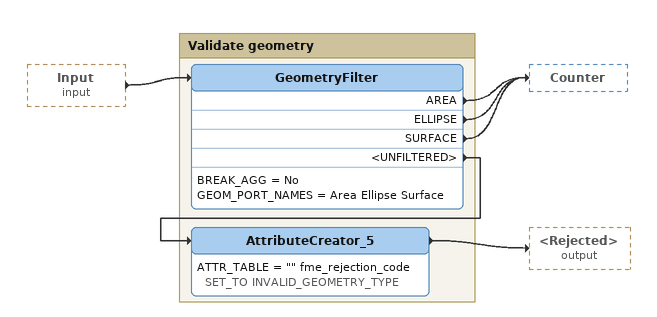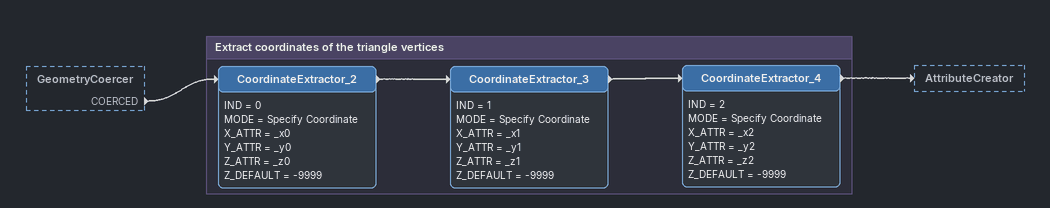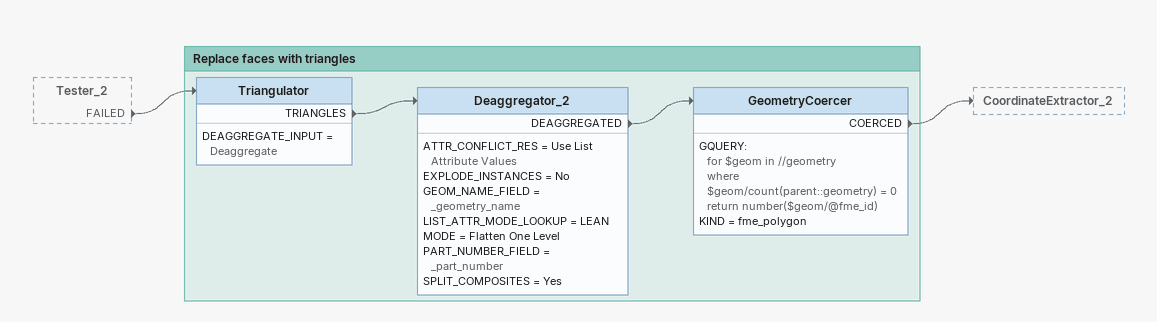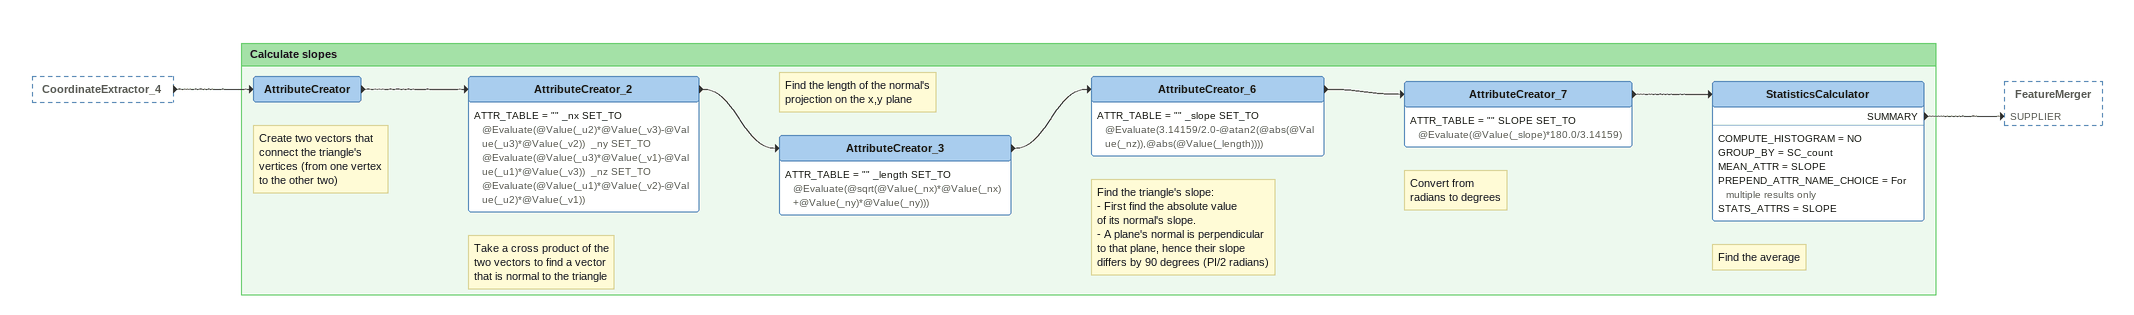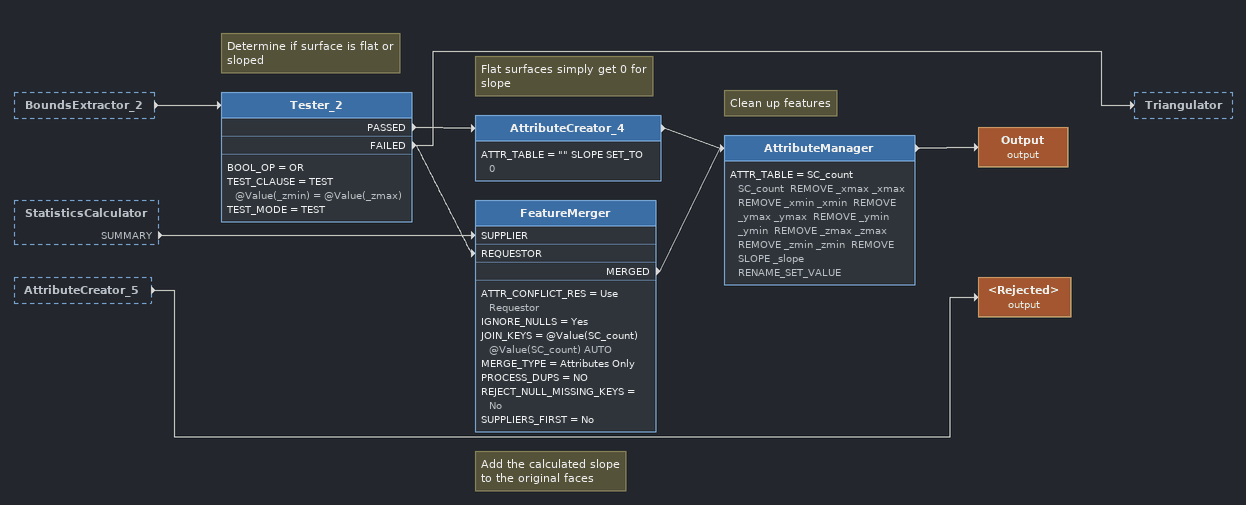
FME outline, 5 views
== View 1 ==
Input (input) [outside]
    -> GeometryFilter

Bookmark: Validate geometry
GeometryFilter
    BREAK_AGG = No
    GEOM_PORT_NAMES = Area Ellipse Surface
    AREA -> Counter
    ELLIPSE -> Counter
    SURFACE -> Counter
    <UNFILTERED> -> AttributeCreator_5
AttributeCreator_5
    ATTR_TABLE = "" fme_rejection_code SET_TO INVALID_GEOMETRY_TYPE
    -> <Rejected> (output)

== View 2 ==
GeometryCoercer [outside]
    COERCED -> CoordinateExtractor_2

Bookmark: Extract coordinates of the triangle vertices
CoordinateExtractor_2
    IND = 0
    MODE = Specify Coordinate
    X_ATTR = _x0
    Y_ATTR = _y0
    Z_ATTR = _z0
    Z_DEFAULT = -9999
    -> CoordinateExtractor_3
CoordinateExtractor_3
    IND = 1
    MODE = Specify Coordinate
    X_ATTR = _x1
    Y_ATTR = _y1
    Z_ATTR = _z1
    Z_DEFAULT = -9999
    -> CoordinateExtractor_4
CoordinateExtractor_4
    IND = 2
    MODE = Specify Coordinate
    X_ATTR = _x2
    Y_ATTR = _y2
    Z_ATTR = _z2
    Z_DEFAULT = -9999
    -> AttributeCreator

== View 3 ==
Tester_2 [outside]
    FAILED -> Triangulator

Bookmark: Replace faces with triangles
Triangulator
    DEAGGREGATE_INPUT = Deaggregate
    TRIANGLES -> Deaggregator_2
Deaggregator_2
    ATTR_CONFLICT_RES = Use List Attribute Values
    EXPLODE_INSTANCES = No
    GEOM_NAME_FIELD = _geometry_name
    LIST_ATTR_MODE_LOOKUP = LEAN
    MODE = Flatten One Level
    PART_NUMBER_FIELD = _part_number
    SPLIT_COMPOSITES = Yes
    DEAGGREGATED -> GeometryCoercer
GeometryCoercer
    GQUERY:
      for $geom in //geometry
      where $geom/count(parent::geometry) = 0
      return number($geom/@fme_id)
    KIND = fme_polygon
    COERCED -> CoordinateExtractor_2

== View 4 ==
CoordinateExtractor_4 [outside]
    -> AttributeCreator

Bookmark: Calculate slopes
Note: Create two vectors that / connect the triangle's / vertices (from one vertex / to the other two)
AttributeCreator
    -> AttributeCreator_2
Note: Take a cross product of the / two vectors to find a vector / that is normal to the triangle
AttributeCreator_2
    ATTR_TABLE = "" _nx SET_TO @Evaluate(@Value(_u2)*@Value(_v3)-@Value(_u3)*@Value(_v2))  _ny SET_TO @Evaluate(@Value(_u3)*@Value(_v1)-@Value(_u1)*@Value(_v3))  _nz SET_TO @Evaluate(@Value(_u1)*@Value(_v2)-@Value(_u2)*@Value(_v1))
    -> AttributeCreator_3
Note: Find the length of the normal's / projection on the x,y plane
AttributeCreator_3
    ATTR_TABLE = "" _length SET_TO @Evaluate(@sqrt(@Value(_nx)*@Value(_nx)+@Value(_ny)*@Value(_ny)))
    -> AttributeCreator_6
Note: Find the triangle's slope: / - First find the absolute value / of its normal's slope. / - A plane's normal is perpendicular / to that plane, hence their slope / differs by 90 degrees (PI/2 radians)
AttributeCreator_6
    ATTR_TABLE = "" _slope SET_TO @Evaluate(3.14159/2.0-@atan2(@abs(@Value(_nz)),@abs(@Value(_length))))
    -> AttributeCreator_7
Note: Convert from / radians to degrees
AttributeCreator_7
    ATTR_TABLE = "" SLOPE SET_TO @Evaluate(@Value(_slope)*180.0/3.14159)
    -> StatisticsCalculator
Note: Find the average
StatisticsCalculator
    COMPUTE_HISTOGRAM = NO
    GROUP_BY = SC_count
    MEAN_ATTR = SLOPE
    PREPEND_ATTR_NAME_CHOICE = For multiple results only
    STATS_ATTRS = SLOPE
    SUMMARY -> FeatureMerger [SUPPLIER]

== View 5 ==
BoundsExtractor_2 [outside]
    -> Tester_2
StatisticsCalculator [outside]
    SUMMARY -> FeatureMerger [SUPPLIER]
AttributeCreator_5 [outside]
    -> <Rejected> (output)
Note: Determine if surface is flat or sloped
Tester_2
    BOOL_OP = OR
    TEST_CLAUSE = TEST @Value(_zmin) = @Value(_zmax)
    TEST_MODE = TEST
    PASSED -> AttributeCreator_4
    FAILED -> Triangulator
    FAILED -> FeatureMerger [REQUESTOR]
Note: Flat surfaces simply get 0 for slope
AttributeCreator_4
    ATTR_TABLE = "" SLOPE SET_TO 0
    -> AttributeManager
Note: Add the calculated slope / to the original faces
FeatureMerger
    ATTR_CONFLICT_RES = Use Requestor
    IGNORE_NULLS = Yes
    JOIN_KEYS = @Value(SC_count) @Value(SC_count) AUTO
    MERGE_TYPE = Attributes Only
    PROCESS_DUPS = NO
    REJECT_NULL_MISSING_KEYS = No
    SUPPLIERS_FIRST = No
    MERGED -> AttributeManager
Note: Clean up features
AttributeManager
    ATTR_TABLE = SC_count SC_count  REMOVE _xmax _xmax  REMOVE _xmin _xmin  REMOVE _ymax _ymax  REMOVE _ymin _ymin  REMOVE _zmax _zmax  REMOVE _zmin _zmin  REMOVE SLOPE _slope  RENAME_SET_VALUE
    -> Output (output)
Output (output)
<Rejected> (output)
